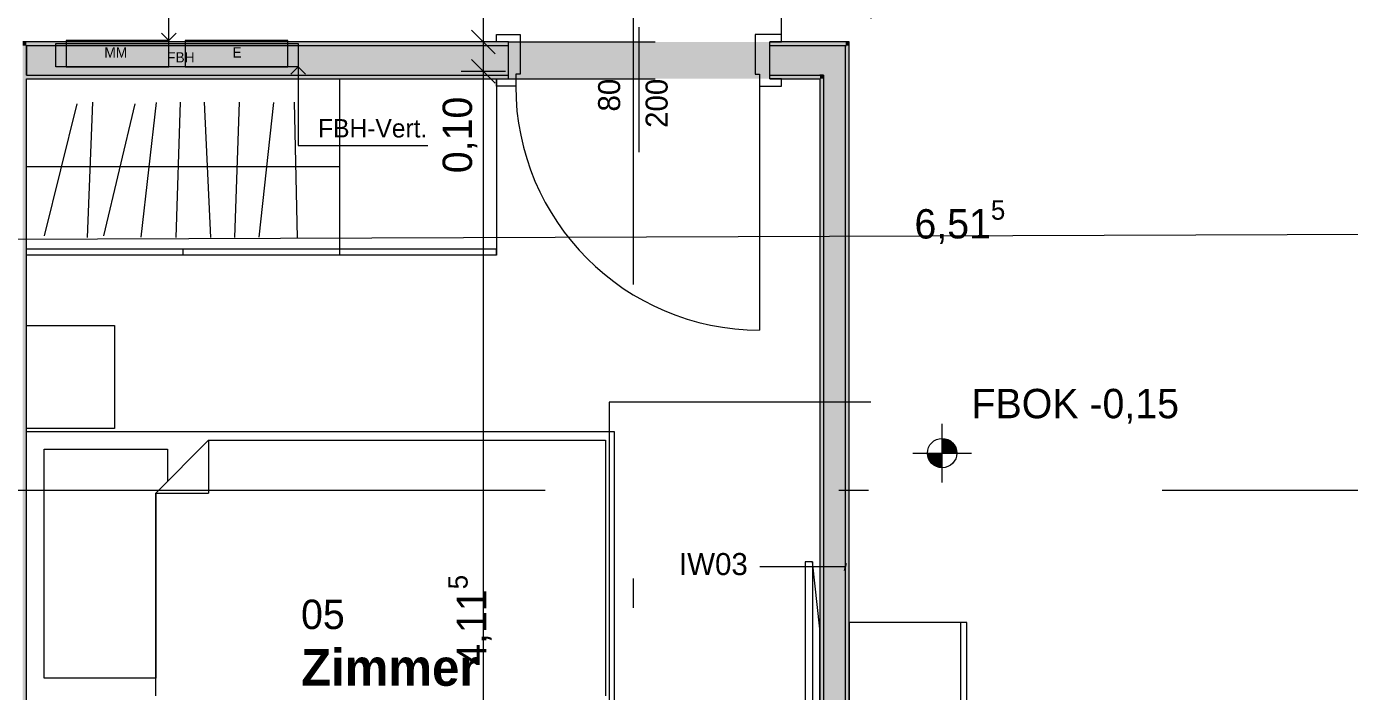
# Model space of a CAD drawing. Header units: metres. Extents: x -3.9 to 83, y -38 to 6.2.
# Drawn here: x 6.935 to 11.437, y -12.685 to -10.422 of the extents above; entities that cross this region are included whole.
import ezdxf

# ---------------------------------------------------------------- set-up
doc = ezdxf.new("R2010")
doc.units = ezdxf.units.M
doc.header["$MEASUREMENT"] = 0
for name, pattern in [('Achse', [0.004, 0.002, -0.001, 0, -0.001]), ('Schnittlinie', [0.006, 0.003, -0.0015, 0, -0.0015]), ('Untersicht', [0.001, 0.0005, -0.0005])]:
    doc.linetypes.add(name, pattern=pattern)
for name, color, linetype in [('0._EG PP_2_000 Achsraster', 7, 'Continuous'), ('0._EG PP_2_120 Wand Innen tragend', 7, 'Continuous'), ('0._EG PP_2_130 Wand Innen', 7, 'Continuous'), ('0._EG PP_2_510 Möblierung', 7, 'Continuous'), ('0._EG PP_2_620 Haustechnik Installation', 7, 'Continuous'), ('0._EG PP_2_630 Elektrische Installation', 7, 'Continuous'), ('0._EG PP_2_810 Raum', 7, 'Continuous'), ('0._EG PP_2_815 Raumbegrenzung', 7, 'Continuous'), ('0._EG PP_2_851 Marker Schnitt', 7, 'Continuous'), ('0._EG PP_2_915 Allgemein Beschriftung.x', 7, 'Continuous'), ('0._EG PP_2_945 Einreichplan Beschriftung', 7, 'Continuous'), ('0._EG PP_2_950 Polierplan Bemaßung', 7, 'Continuous')]:
    doc.layers.add(name, color=color, linetype=linetype)
doc.styles.add('ERSTELLTER_STIL_10', font='')
doc.styles.add('ERSTELLTER_STIL_2', font='')
doc.styles.get('ERSTELLTER_STIL_10').set_extended_font_data('Eurostile', bold=True)
doc.styles.get('ERSTELLTER_STIL_2').set_extended_font_data('Eurostile')

msp = doc.modelspace()

# ---------------------------------------------------------------- hatches: boundary and pattern name
at = {"layer": '0._EG PP_2_120 Wand Innen tragend', "linetype": 'Continuous', "lineweight": 13, "true_color": 0xfb02fe}
for points in [[(6.9225, -10.475), (6.9225, -10.4875), (6.935, -10.475)], [(6.9225, -10.4875), (6.935, -10.4875), (6.935, -10.475)], [(6.9225, -10.4875), (6.9225, -14.69), (6.935, -14.69), (6.935, -10.4875)]]:
    msp.add_hatch(color=6, dxfattribs=at).paths.add_polyline_path(points)
at = {"layer": '0._EG PP_2_130 Wand Innen', "linetype": 'Continuous', "lineweight": 13, "true_color": 0xfb02fe}
for points in [[(6.935, -10.475), (6.935, -10.4875), (8.575, -10.4875), (8.575, -10.475)], [(9.465, -10.475), (9.465, -10.4875), (9.7225, -10.4875), (9.7225, -10.475)], [(9.735, -10.475), (9.7225, -10.475), (9.7225, -10.4875), (9.725, -10.4875)], [(9.7225, -10.4906), (9.725, -10.4875), (9.7225, -10.4875)], [(9.725, -10.4875), (9.7225, -10.4906), (9.7225, -14.69), (9.735, -14.69), (9.735, -10.4875)], [(9.725, -10.4875), (9.735, -10.4875), (9.735, -10.475)], [(6.935, -10.5875), (6.935, -10.6), (8.575, -10.6), (8.575, -10.5875)], [(9.465, -10.5875), (9.465, -10.6), (9.635, -10.6), (9.635, -10.5875)], [(9.635, -10.6), (9.645, -10.5875), (9.635, -10.5875)], [(9.635, -10.6), (9.6475, -10.6), (9.6475, -10.5875), (9.645, -10.5875)], [(9.635, -10.6), (9.635, -14.69), (9.6475, -14.69), (9.6475, -10.6)]]:
    msp.add_hatch(color=6, dxfattribs=at).paths.add_polyline_path(points)
at = {"layer": '0._EG PP_2_130 Wand Innen', "linetype": 'Continuous', "lineweight": 13, "true_color": 0xffaa00}
for points in [[(6.935, -10.4875), (6.935, -10.5875), (8.575, -10.5875), (8.575, -10.4875)], [(9.465, -10.5875), (9.645, -10.5875), (9.6475, -10.5844), (9.6475, -10.4875), (9.465, -10.4875)], [(9.6475, -10.5844), (9.7225, -10.4906), (9.7225, -10.4875), (9.6475, -10.4875)], [(9.7225, -10.5875), (9.7225, -10.4906), (9.6475, -10.5844), (9.6475, -10.5875)], [(9.6475, -10.5875), (9.6475, -10.5844), (9.645, -10.5875)], [(9.6475, -10.5875), (9.6475, -14.69), (9.7225, -14.69), (9.7225, -10.5875)]]:
    msp.add_hatch(color=40, dxfattribs=at).paths.add_polyline_path(points)
at = {"layer": '0._EG PP_2_130 Wand Innen', "linetype": 'Continuous', "lineweight": 0, "true_color": 0xffffff}
msp.add_hatch(color=7, dxfattribs=at).paths.add_polyline_path([(9.465, -10.6), (9.465, -10.475), (8.575, -10.475), (8.575, -10.6)])
at = {"layer": '0._EG PP_2_620 Haustechnik Installation', "linetype": 'Continuous', "lineweight": 0, "true_color": 0x3f0000}
msp.add_hatch(color=18, dxfattribs=at).paths.add_polyline_path([(7.86, -10.56), (7.86, -10.48), (7.035, -10.48), (7.035, -10.56)])
at = {"layer": '0._EG PP_2_630 Elektrische Installation', "linetype": 'Continuous', "lineweight": 0, "true_color": 0x3f1b00}
for points in [[(7.07, -10.47), (7.07, -10.56), (7.42, -10.56), (7.42, -10.47)], [(7.475, -10.47), (7.475, -10.56), (7.825, -10.56), (7.825, -10.47)]]:
    msp.add_hatch(color=28, dxfattribs=at).paths.add_polyline_path(points)
at = {"layer": '0._EG PP_2_950 Polierplan Bemaßung', "linetype": 'Continuous', "lineweight": 0, "true_color": 0x000000}
for points in [[(10.0511, -11.8738), (10.1011, -11.8738), (10.0973, -11.8547), (10.0865, -11.8384), (10.0703, -11.8276), (10.0511, -11.8238)], [(10.0511, -11.8738), (10.0011, -11.8738), (10.0049, -11.8929), (10.0158, -11.9092), (10.032, -11.92), (10.0511, -11.9238)]]:
    msp.add_hatch(color=18, dxfattribs=at).paths.add_polyline_path(points)

# ---------------------------------------------------------------- linework, layer by layer
at = {"layer": '0._EG PP_2_000 Achsraster', "color": 5, "linetype": 'Achse', "lineweight": 0, "ltscale": 1000}
for p, q in [((9, 3), (9, -36)), ((-1.5, -12), (21, -12))]:
    msp.add_line(p, q, dxfattribs=at)
at = {"layer": '0._EG PP_2_120 Wand Innen tragend', "color": 7, "linetype": 'Continuous', "lineweight": 13, "ltscale": 1000, "flags": 128}
for points in [[(6.935, -10.475), (6.9225, -10.475)], [(6.935, -10.5875), (6.935, -10.4875)], [(6.935, -14.69), (6.935, -10.6)]]:
    msp.add_lwpolyline(points, dxfattribs=at)
at = {"layer": '0._EG PP_2_130 Wand Innen', "color": 7, "linetype": 'Continuous', "lineweight": 13, "ltscale": 1000}
for p, q in [((9.02, -10.85), (9.02, -10.425)), ((9.43, -10.625), (9.43, -11.455))]:
    msp.add_line(p, q, dxfattribs=at)
at = {"layer": '0._EG PP_2_130 Wand Innen', "color": 7, "linetype": 'Continuous', "lineweight": 18, "ltscale": 1000}
for p, q in [((8.575, -10.4875), (6.935, -10.4875)), ((8.575, -10.4875), (8.575, -10.475)), ((8.575, -10.4875), (8.575, -10.475)), ((8.575, -10.4875), (8.575, -10.475)), ((8.575, -10.5875), (8.575, -10.4875)), ((8.575, -10.5875), (8.575, -10.4875)), ((8.575, -10.5875), (8.575, -10.4875)), ((9.465, -10.4875), (9.465, -10.475)), ((9.465, -10.4875), (9.465, -10.475)), ((9.465, -10.4875), (9.465, -10.475)), ((9.6475, -10.4875), (9.465, -10.4875)), ((9.465, -10.5875), (9.465, -10.4875)), ((9.465, -10.5875), (9.465, -10.4875)), ((9.465, -10.5875), (9.465, -10.4875)), ((9.7225, -10.4875), (9.6475, -10.4875)), ((9.7225, -10.4875), (9.6475, -10.4875)), ((9.7225, -10.4875), (9.7225, -10.4906)), ((9.7225, -10.5875), (9.7225, -10.4906)), ((6.935, -10.5875), (8.575, -10.5875)), ((8.575, -10.6), (8.575, -10.5875)), ((8.575, -10.6), (8.575, -10.5875)), ((8.575, -10.6), (8.575, -10.5875)), ((9.465, -10.5875), (9.635, -10.5875)), ((9.465, -10.6), (9.465, -10.5875)), ((9.465, -10.6), (9.465, -10.5875)), ((9.465, -10.6), (9.465, -10.5875)), ((9.645, -10.5875), (9.635, -10.5875)), ((9.645, -10.5875), (9.635, -10.5875)), ((9.6475, -10.5875), (9.645, -10.5875)), ((9.6475, -10.5875), (9.645, -10.5875)), ((9.6475, -10.5875), (9.6475, -14.69)), ((9.7225, -14.69), (9.7225, -10.5875))]:
    msp.add_line(p, q, dxfattribs=at)
at = {"layer": '0._EG PP_2_130 Wand Innen', "color": 8, "linetype": 'Continuous', "lineweight": 13, "ltscale": 1000}
for p, q in [((8.535, -10.475), (8.535, -10.45)), ((8.535, -10.45), (8.615, -10.45)), ((8.575, -10.475), (8.535, -10.475)), ((8.575, -10.6), (8.575, -10.475)), ((8.615, -10.45), (8.615, -10.585)), ((9.415, -10.45), (9.415, -10.585)), ((9.505, -10.45), (9.415, -10.45)), ((9.465, -10.6), (9.465, -10.475)), ((9.465, -10.475), (9.505, -10.475)), ((9.505, -10.475), (9.505, -10.45)), ((8.535, -10.625), (8.535, -10.6)), ((8.535, -10.6), (8.575, -10.6)), ((8.6, -10.625), (8.535, -10.625)), ((8.615, -10.585), (8.6, -10.585)), ((8.6, -10.585), (8.6, -10.625)), ((9.415, -10.585), (9.43, -10.585)), ((9.43, -10.585), (9.43, -10.625)), ((9.43, -10.625), (9.505, -10.625)), ((9.505, -10.6), (9.465, -10.6)), ((9.505, -10.625), (9.505, -10.6))]:
    msp.add_line(p, q, dxfattribs=at)
at = {"layer": '0._EG PP_2_130 Wand Innen', "color": 8, "linetype": 'Untersicht', "lineweight": 13, "ltscale": 1000}
for p, q in [((8.575, -10.475), (9.465, -10.475)), ((8.575, -10.6), (9.465, -10.6))]:
    msp.add_line(p, q, dxfattribs=at)
at = {"layer": '0._EG PP_2_130 Wand Innen', "color": 7, "linetype": 'Continuous', "lineweight": 18, "ltscale": 1000, "flags": 128}
for points in [[(8.575, -10.475), (6.935, -10.475)], [(6.935, -10.4875), (6.935, -10.5875)], [(9.7225, -10.475), (9.465, -10.475)], [(9.735, -10.475), (9.7225, -10.475)], [(9.735, -14.69), (9.735, -10.475)], [(6.935, -10.6), (8.575, -10.6)], [(9.465, -10.6), (9.635, -10.6)], [(9.635, -10.6), (9.635, -14.69)]]:
    msp.add_lwpolyline(points, dxfattribs=at)
at = {"layer": '0._EG PP_2_130 Wand Innen', "color": 7, "linetype": 'Continuous', "lineweight": 13, "ltscale": 1000}
msp.add_arc((9.43, -10.625), 0.83, 180, 270, dxfattribs=at)
at = {"layer": '0._EG PP_2_510 Möblierung', "color": 8, "linetype": 'Continuous', "lineweight": 13, "ltscale": 1000, "true_color": 0x7e7f7f}
for p, q in [((8.0017, -11.2), (8.0017, -10.6)), ((6.9963, -11.1341), (7.107, -10.6859)), ((7.1422, -11.1407), (7.1611, -10.6793)), ((7.1988, -11.1347), (7.3045, -10.6853)), ((7.3259, -11.1394), (7.3774, -10.6806)), ((7.444, -11.1407), (7.4594, -10.6793)), ((7.5622, -11.1406), (7.5411, -10.6794)), ((7.6437, -11.1407), (7.6597, -10.6793)), ((7.7269, -11.1395), (7.7765, -10.6805)), ((7.8568, -11.1408), (7.8466, -10.6792)), ((8.0017, -10.9), (6.935, -10.9)), ((8.535, -11.18), (6.935, -11.18)), ((7.4683, -11.2), (7.4683, -11.18)), ((8.0017, -11.2), (8.0017, -11.18)), ((8.535, -11.2), (8.535, -11.18)), ((6.935, -11.79), (6.935, -11.44)), ((6.935, -11.44), (7.235, -11.44)), ((7.235, -11.44), (7.235, -11.79)), ((7.235, -11.79), (6.935, -11.79)), ((6.935, -13.6), (6.935, -11.8)), ((6.935, -11.8), (8.935, -11.8)), ((7.375, -12.01), (7.555, -11.83)), ((7.555, -11.83), (8.905, -11.83)), ((7.555, -11.83), (7.555, -12.01)), ((8.905, -11.83), (8.905, -12.7)), ((8.935, -11.8), (8.935, -13.6)), ((7.375, -12.7), (7.375, -12.01)), ((7.375, -12.01), (7.555, -12.01)), ((9.61, -12.2442), (9.61, -13.1558)), ((10.115, -14.15), (10.115, -12.45))]:
    msp.add_line(p, q, dxfattribs=at)
at = {"layer": '0._EG PP_2_510 Möblierung', "color": 8, "linetype": 'Continuous', "lineweight": 13, "ltscale": 1000, "true_color": 0x7e7f7f, "flags": 128}
for points in [[(8.535, -11.2), (6.935, -11.2), (6.935, -10.6), (8.535, -10.6)], [(7.375, -12.64), (6.995, -12.64), (6.995, -11.86), (7.415, -11.86), (7.415, -11.97), (7.375, -12.01)], [(9.585, -12.2442), (9.585, -13.1558), (9.61, -13.1558), (9.635, -12.9279), (9.635, -12.4721), (9.61, -12.2442)], [(10.135, -14.15), (10.135, -12.45), (9.735, -12.45), (9.735, -14.15)]]:
    msp.add_lwpolyline(points, close=True, dxfattribs=at)
at = {"layer": '0._EG PP_2_620 Haustechnik Installation', "color": 7, "linetype": 'Continuous', "lineweight": 13, "ltscale": 1000}
for p, q in [((7.035, -10.56), (7.035, -10.48)), ((7.035, -10.48), (7.86, -10.48)), ((7.86, -10.48), (7.86, -10.56)), ((7.86, -10.56), (7.035, -10.56))]:
    msp.add_line(p, q, dxfattribs=at)
at = {"layer": '0._EG PP_2_630 Elektrische Installation', "color": 7, "linetype": 'Continuous', "lineweight": 13, "ltscale": 1000, "flags": 128}
for points in [[(7.07, -10.47), (7.07, -10.56), (7.42, -10.56), (7.42, -10.47)], [(7.475, -10.47), (7.475, -10.56), (7.825, -10.56), (7.825, -10.47)]]:
    msp.add_lwpolyline(points, close=True, dxfattribs=at)
at = {"layer": '0._EG PP_2_815 Raumbegrenzung', "color": 8, "linetype": 'Untersicht', "lineweight": 13, "ltscale": 1000}
msp.add_line((9.505, -10.475), (9.505, -9.675), dxfattribs=at)
at = {"layer": '0._EG PP_2_851 Marker Schnitt', "color": 7, "linetype": 'Schnittlinie', "lineweight": 13, "ltscale": 1000}
for p, q in [((9.8079, 4.805), (9.8079, -11.7)), ((9.8079, -11.7), (8.9179, -11.7)), ((8.9179, -11.7), (8.9179, -29.1277))]:
    msp.add_line(p, q, dxfattribs=at)
at = {"layer": '0._EG PP_2_915 Allgemein Beschriftung.x', "color": 7, "linetype": 'Continuous', "lineweight": 13, "ltscale": 1000}
for p, q in [((9.5324, -12.2612), (9.4302, -12.2612)), ((9.7225, -12.2612), (9.5324, -12.2612)), ((9.7192, -12.2737), (9.7258, -12.2487))]:
    msp.add_line(p, q, dxfattribs=at)
at = {"layer": '0._EG PP_2_945 Einreichplan Beschriftung', "color": 92, "linetype": 'Continuous', "lineweight": 13, "ltscale": 1000}
for p, q in [((7.42, -10.47), (7.42, -10.1681)), ((7.42, -10.47), (7.395, -10.445)), ((7.42, -10.47), (7.445, -10.445)), ((7.86, -10.56), (7.835, -10.585)), ((7.86, -10.56), (7.86, -10.8274)), ((7.86, -10.56), (7.885, -10.585)), ((7.86, -10.8274), (7.9276, -10.8274)), ((7.9276, -10.8274), (8.3012, -10.8274))]:
    msp.add_line(p, q, dxfattribs=at)
at = {"layer": '0._EG PP_2_950 Polierplan Bemaßung', "color": 6, "linetype": 'Continuous', "lineweight": 13, "ltscale": 1000, "true_color": 0xfb02fe}
for p, q in [((8.4898, -10.475), (8.4898, -9.025)), ((8.4498, -10.435), (8.5298, -10.515)), ((8.5648, -10.475), (8.4148, -10.475)), ((8.4898, -10.575), (8.4898, -10.475)), ((8.4498, -10.535), (8.5298, -10.615)), ((8.5648, -10.575), (8.4148, -10.575)), ((8.4898, -14.69), (8.4898, -10.575))]:
    msp.add_line(p, q, dxfattribs=at)
at = {"layer": '0._EG PP_2_950 Polierplan Bemaßung', "color": 76, "linetype": 'Continuous', "lineweight": 13, "ltscale": 1000, "true_color": 0x3f7f02}
msp.add_line((6.8653, -11.1456), (13.38, -11.1217), dxfattribs=at)
at = {"layer": '0._EG PP_2_950 Polierplan Bemaßung', "color": 7, "linetype": 'Continuous', "lineweight": 13, "ltscale": 1000}
for p, q in [((10.0511, -11.9738), (10.0511, -11.7738)), ((9.9511, -11.8738), (10.1511, -11.8738))]:
    msp.add_line(p, q, dxfattribs=at)
msp.add_circle((10.0511, -11.8738), 0.05, dxfattribs=at)

# ---------------------------------------------------------------- texts
at = {"layer": '0._EG PP_2_130 Wand Innen', "color": 7, "linetype": 'Continuous', "lineweight": 13, "char_height": 0.075, "attachment_point": 9, "rotation": 90, "style": 'ERSTELLTER_STIL_2'}
for s, insert in [('\\A1;{\\pqr;\\pt0;\\fEurostile|b0|i0|c0|p0;\\W1.000000;80}', (8.9564, -10.6)), ('\\A1;{\\pqr;\\pt0;\\fEurostile|b0|i0|c0|p0;\\W1.000000;200}', (9.118, -10.6))]:
    msp.add_mtext(s, dxfattribs=dict(at, insert=insert))
at = {"layer": '0._EG PP_2_620 Haustechnik Installation', "color": 7, "linetype": 'Continuous', "lineweight": 13, "insert": (7.4135, -10.5272), "char_height": 0.035, "attachment_point": 4, "style": 'ERSTELLTER_STIL_2'}
msp.add_mtext('\\A1;{\\pql;\\fEurostile|b0|i0|c0|p0;\\W1.000000;FBH}', dxfattribs=at)
at = {"layer": '0._EG PP_2_630 Elektrische Installation', "color": 7, "linetype": 'Continuous', "lineweight": 13, "char_height": 0.035, "attachment_point": 4, "style": 'ERSTELLTER_STIL_2'}
for s, insert in [('\\A1;{\\pql;\\fEurostile|b0|i0|c0|p0;\\W1.000000;MM}', (7.2, -10.5106)), ('\\A1;{\\pql;\\fEurostile|b0|i0|c0|p0;\\W1.000000;E}', (7.6362, -10.5106))]:
    msp.add_mtext(s, dxfattribs=dict(at, insert=insert))
at = {"layer": '0._EG PP_2_810 Raum', "color": 7, "linetype": 'Continuous', "lineweight": 13, "attachment_point": 1}
for s, insert, char_height, style in [('\\A1;{\\pql;\\pt0;\\fEurostile|b0|i0|c0|p0;\\W1.000000;05}', (7.8694, -12.3724), 0.1, 'ERSTELLTER_STIL_2'), ('\\A1;{\\pql;\\pt0;\\fEurostile|b1|i0|c0|p0;\\W1.000000;Zimmer}', (7.8694, -12.5406), 0.125, 'ERSTELLTER_STIL_10')]:
    msp.add_mtext(s, dxfattribs=dict(at, insert=insert, char_height=char_height, style=style))
at = {"layer": '0._EG PP_2_915 Allgemein Beschriftung.x', "color": 7, "linetype": 'Continuous', "lineweight": 13, "insert": (9.1557, -12.2518), "char_height": 0.075, "attachment_point": 4, "style": 'ERSTELLTER_STIL_2'}
msp.add_mtext('\\A1;{\\pql;\\fEurostile|b0|i0|c0|p0;\\W1.000000;IW03}', dxfattribs=at)
at = {"layer": '0._EG PP_2_945 Einreichplan Beschriftung', "color": 92, "linetype": 'Continuous', "lineweight": 13, "insert": (7.9276, -10.8007), "char_height": 0.0625, "attachment_point": 7, "style": 'ERSTELLTER_STIL_2'}
msp.add_mtext('\\A1;{\\pql;\\fEurostile|b0|i0|c0|p0;\\W1.000000;FBH-Vert.}', dxfattribs=at)
at = {"layer": '0._EG PP_2_950 Polierplan Bemaßung', "color": 6, "linetype": 'Continuous', "lineweight": 13, "true_color": 0xfb02fe, "insert": (8.4698, -10.9214), "char_height": 0.1, "width": 0.306373, "attachment_point": 7, "rotation": 90, "style": 'ERSTELLTER_STIL_2'}
msp.add_mtext('\\A1;{\\pql;\\fEurostile|b0|i0|c0|p0;\\W1.000000;0,10}', dxfattribs=at)
at = {"layer": '0._EG PP_2_950 Polierplan Bemaßung', "color": 76, "linetype": 'Continuous', "lineweight": 13, "true_color": 0x3f7f02, "insert": (9.9571, -11.1731), "char_height": 0.1, "attachment_point": 7, "rotation": 0.2101, "style": 'ERSTELLTER_STIL_2'}
msp.add_mtext('\\A1;{\\pql;\\fEurostile|b0|i0|c0|p0;\\W1.000000;6,51\\fEurostile|b0|i0|c0|p0;\\W1.000000;\\A1{\\H.66x;\\S5^  ;}}', dxfattribs=at)
at = {"layer": '0._EG PP_2_950 Polierplan Bemaßung', "color": 7, "linetype": 'Continuous', "lineweight": 13, "insert": (10.1511, -11.7738), "char_height": 0.1, "width": 0.730591, "attachment_point": 7, "style": 'ERSTELLTER_STIL_2'}
msp.add_mtext('\\A1;{\\pql;\\fEurostile|b0|i0|c0|p0;\\W1.000000;FBOK -0,15}', dxfattribs=at)
at = {"layer": '0._EG PP_2_950 Polierplan Bemaßung', "color": 6, "linetype": 'Continuous', "lineweight": 13, "true_color": 0xfb02fe, "insert": (8.5287, -12.5975), "char_height": 0.1, "attachment_point": 7, "rotation": 90, "style": 'ERSTELLTER_STIL_2'}
msp.add_mtext('\\A1;{\\pql;\\fEurostile|b0|i0|c0|p0;\\W1.000000;4,11\\fEurostile|b0|i0|c0|p0;\\W1.000000;\\A1{\\H.66x;\\S5^  ;}}', dxfattribs=at)

doc.saveas('drawing.dxf')
